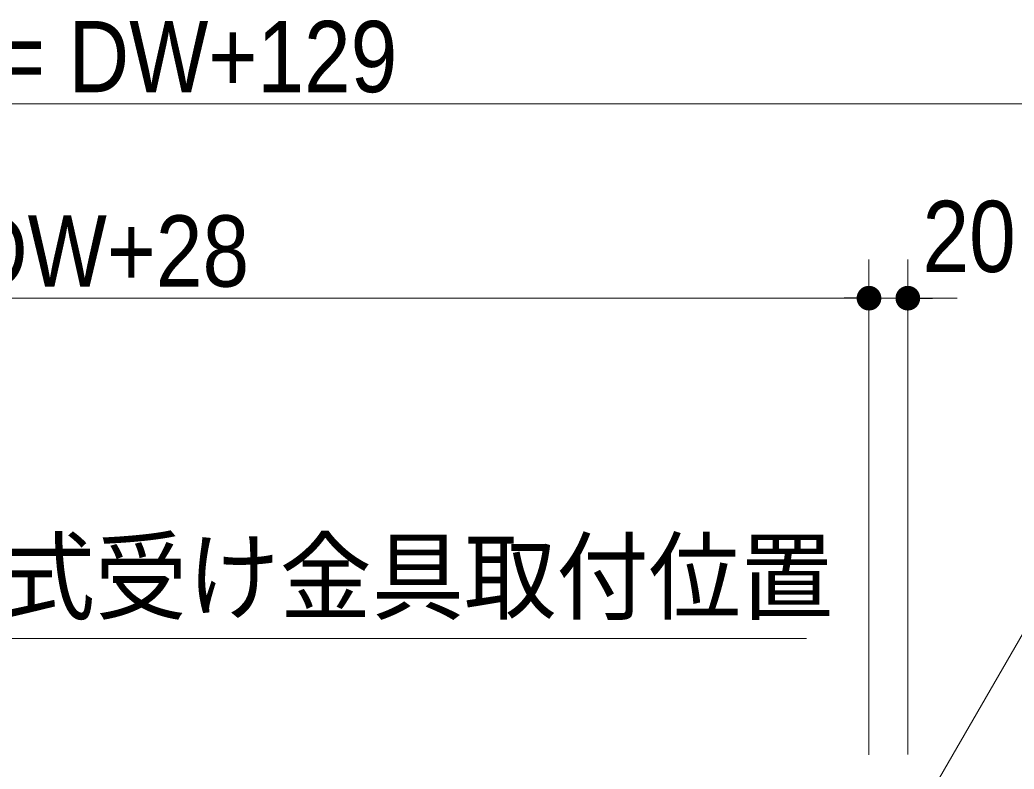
# Model space of a CAD drawing. Units: millimetres, scale not verified. Extents: x -6062 to 6062, y -3045 to 3045.
# Drawn here: x -3468 to -2956, y 408 to 793 of the extents above; entities that cross this region are included whole.
import ezdxf
from ezdxf.enums import TextEntityAlignment as Align

# ---------------------------------------------------------------- set-up
doc = ezdxf.new("R2010")
doc.units = ezdxf.units.MM
doc.header["$LTSCALE"] = 20
doc.header["$PDMODE"] = 32
doc.header["$PDSIZE"] = 10
for name, color, linetype, lineweight in [('0-0_2寸法-3', 7, 'Continuous', 15), ('0-1_2寸法-1', 7, 'Continuous', 15), ('0-2_0', 7, 'Continuous', 25), ('0-4_2寸法-2', 7, 'Continuous', 15)]:
    doc.layers.add(name, color=color, linetype=linetype, lineweight=lineweight)
doc.layers.add('0-3_Defpoints', color=7, linetype='Continuous')
doc.styles.add('ＭＳ Ｐゴシック', font='')
doc.styles.get('ＭＳ Ｐゴシック').set_extended_font_data('MS PGothic')

# ---------------------------------------------------------------- blocks, each defined once
blk = doc.blocks.new('_Dot')
at = {"layer": '0-2_0'}
blk.add_line((-10, 0), (-20, 0), dxfattribs=at)
for points in [[(0, 0), (-6.37, 7.71), (-5.36, 8.44)], [(0, 0), (-5.36, 8.44), (-4.26, 9.05)], [(0, 0), (-4.26, 9.05), (-3.09, 9.51)], [(0, 0), (-3.09, 9.51), (-1.87, 9.82)], [(0, 0), (-1.87, 9.82), (-0.63, 9.98)], [(0, 0), (-0.63, 9.98), (0.63, 9.98)], [(0, 0), (0.63, 9.98), (1.87, 9.82)], [(0, 0), (1.87, 9.82), (3.09, 9.51)], [(0, 0), (3.09, 9.51), (4.26, 9.05)], [(0, 0), (4.26, 9.05), (5.36, 8.44)], [(0, 0), (5.36, 8.44), (6.37, 7.71)], [(0, 0), (-10, 0), (-9.92, 1.25)], [(0, 0), (-9.92, -1.25), (-10, 0)], [(0, 0), (-9.92, 1.25), (-9.69, 2.49)], [(0, 0), (-9.69, -2.49), (-9.92, -1.25)], [(0, 0), (-9.69, 2.49), (-9.3, 3.68)], [(0, 0), (-9.3, -3.68), (-9.69, -2.49)], [(0, 0), (-9.3, 3.68), (-8.76, 4.82)], [(0, 0), (-8.76, -4.82), (-9.3, -3.68)], [(0, 0), (-8.76, 4.82), (-8.09, 5.88)], [(0, 0), (-8.09, -5.88), (-8.76, -4.82)], [(0, 0), (-8.09, 5.88), (-7.29, 6.85)], [(0, 0), (-7.29, -6.85), (-8.09, -5.88)], [(0, 0), (-7.29, 6.85), (-6.37, 7.71)], [(0, 0), (-6.37, -7.71), (-7.29, -6.85)], [(0, 0), (-5.36, -8.44), (-6.37, -7.71)], [(0, 0), (-4.26, -9.05), (-5.36, -8.44)], [(0, 0), (-3.09, -9.51), (-4.26, -9.05)], [(0, 0), (-1.87, -9.82), (-3.09, -9.51)], [(0, 0), (-0.63, -9.98), (-1.87, -9.82)], [(0, 0), (0.63, -9.98), (-0.63, -9.98)], [(0, 0), (6.37, 7.71), (7.29, 6.85)], [(0, 0), (7.29, 6.85), (8.09, 5.88)], [(0, 0), (8.09, 5.88), (8.76, 4.82)], [(0, 0), (8.76, 4.82), (9.3, 3.68)], [(0, 0), (9.3, 3.68), (9.69, 2.49)], [(0, 0), (9.69, 2.49), (9.92, 1.25)], [(0, 0), (9.92, 1.25), (10, 0)], [(0, 0), (1.87, -9.82), (0.63, -9.98)], [(0, 0), (3.09, -9.51), (1.87, -9.82)], [(0, 0), (4.26, -9.05), (3.09, -9.51)], [(0, 0), (5.36, -8.44), (4.26, -9.05)], [(0, 0), (6.37, -7.71), (5.36, -8.44)], [(0, 0), (7.29, -6.85), (6.37, -7.71)], [(0, 0), (8.09, -5.88), (7.29, -6.85)], [(0, 0), (8.76, -4.82), (8.09, -5.88)], [(0, 0), (9.3, -3.68), (8.76, -4.82)], [(0, 0), (9.69, -2.49), (9.3, -3.68)], [(0, 0), (9.92, -1.25), (9.69, -2.49)], [(0, 0), (10, 0), (9.92, -1.25)]]:
    blk.add_solid(points, dxfattribs=at)

msp = doc.modelspace()

# ---------------------------------------------------------------- linework, layer by layer
at = {"layer": '0-0_2寸法-3'}
for points in [[(-2278.21, 574.75), (-2894.99, 574.75), (-3000.5, 392)], [(-3062.68, 474.75), (-3664.61, 474.75), (-3712.5, 391.8)]]:
    msp.add_lwpolyline(points, dxfattribs=at)
at = {"layer": '0-1_2寸法-1'}
for p, q in [((-2942.21, 750), (-3873.79, 750)), ((-3030.5, 414.88), (-3030.5, 670)), ((-3043.21, 650), (-3873.79, 650))]:
    msp.add_line(p, q, dxfattribs=at)
at = {"layer": '0-3_Defpoints'}
msp.add_point((-3030.5, 650), dxfattribs=at)
at = {"layer": '0-4_2寸法-2'}
for p, q in [((-3030.5, 414.88), (-3030.5, 670)), ((-3010.5, 415.08), (-3010.5, 670)), ((-3043.21, 650), (-3055.92, 650)), ((-3010.5, 650), (-3030.5, 650)), ((-2997.79, 650), (-2985.08, 650))]:
    msp.add_line(p, q, dxfattribs=at)

# ---------------------------------------------------------------- block references
at = {"layer": '0-1_2寸法-1', "xscale": 0.6356201, "yscale": 0.6356201}
msp.add_blockref('_Dot', (-3030.5, 650), dxfattribs=at)
at = {"layer": '0-4_2寸法-2', "xscale": 0.6356201, "yscale": 0.6356201}
msp.add_blockref('_Dot', (-3030.5, 650), dxfattribs=at)
at = {"layer": '0-4_2寸法-2', "xscale": 0.6356201, "yscale": 0.6356201, "rotation": 180}
msp.add_blockref('_Dot', (-3010.5, 650), dxfattribs=at)

# ---------------------------------------------------------------- texts
at = {"layer": '0-0_2寸法-3', "style": 'ＭＳ Ｐゴシック', "width": 0.95}
msp.add_text('スライド式受け金具取付位置', height=36.66, dxfattribs=at).set_placement((-3666.54, 477.3), align=Align.BOTTOM_LEFT)
at = {"layer": '0-1_2寸法-1', "style": 'ＭＳ Ｐゴシック', "width": 0.9}
for s, p in [('U1 = DW+129', (-3547.08, 745.04)), ('Z = DW+28', (-3570.52, 644.94))]:
    msp.add_text(s, height=36.69, dxfattribs=at).set_placement(p, align=Align.BOTTOM_LEFT)
at = {"layer": '0-4_2寸法-2', "style": 'ＭＳ Ｐゴシック', "width": 0.9}
msp.add_text('20', height=36.66, dxfattribs=at).set_placement((-3002.93, 652.48), align=Align.BOTTOM_LEFT)

doc.saveas('drawing.dxf')
